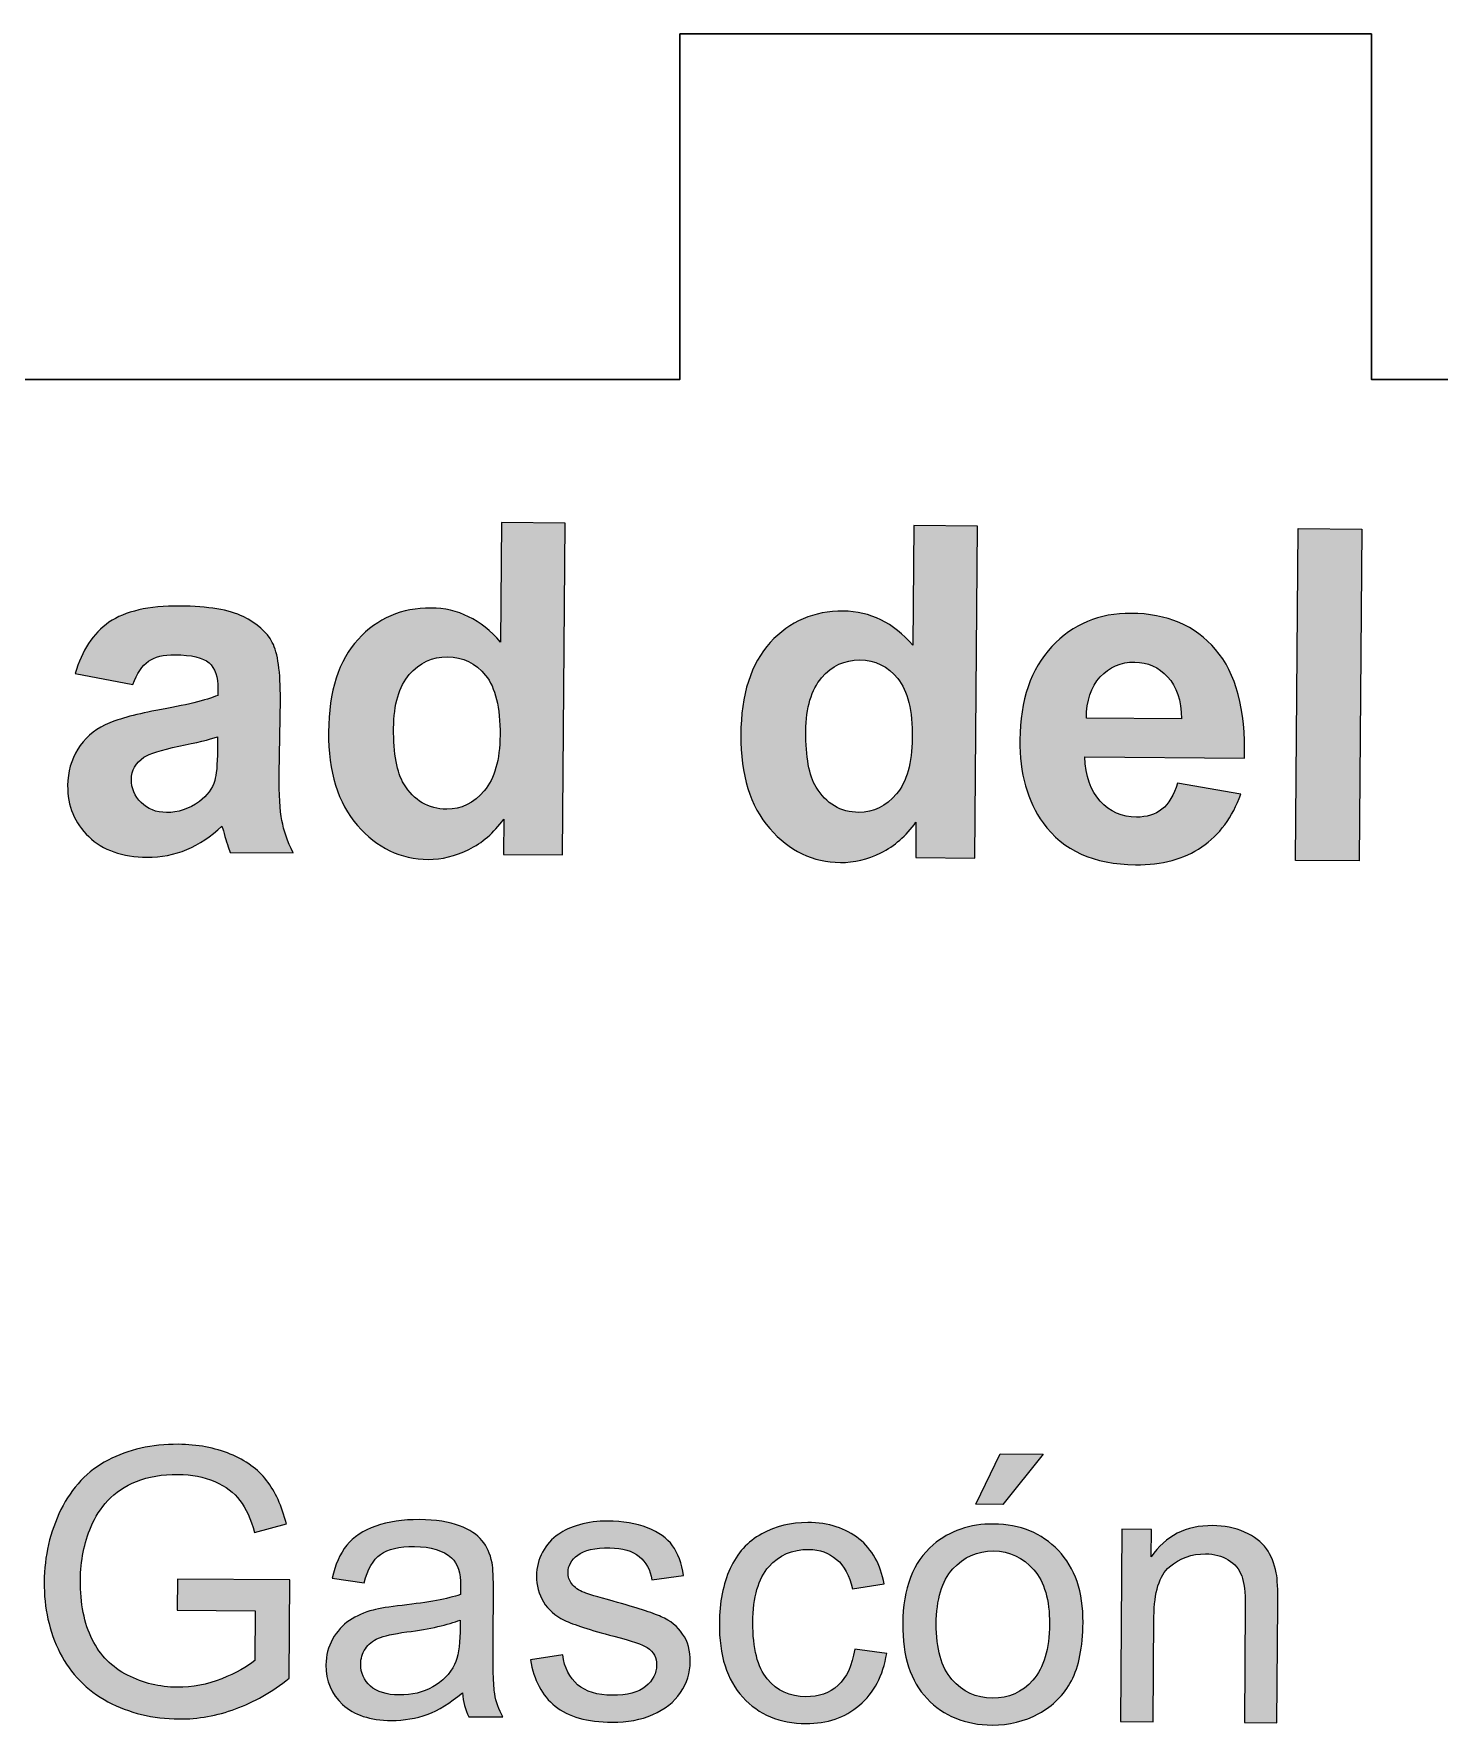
# Model space of a CAD drawing. Header units: inches. Extents: x -69 to 366, y -28 to 237.
# Drawn here: x 214 to 234.32, y 212.98 to 237.45 of the extents above; entities that cross this region are included whole.
import ezdxf

# ---------------------------------------------------------------- set-up
doc = ezdxf.new("R2010")
doc.units = ezdxf.units.IN
doc.header["$MEASUREMENT"] = 0
doc.layers.add('Corte Exterior', color=1, linetype='Continuous')
doc.layers.add('Graba Raster', color=2, linetype='Continuous')

msp = doc.modelspace()

# ---------------------------------------------------------------- hatches: boundary and pattern name
at = {"layer": 'Graba Raster', "true_color": 0x575756}
h = msp.add_hatch(color=251, dxfattribs=at)
h.dxf.hatch_style = 2
edge = h.paths.add_edge_path()
edge.add_spline(control_points=[(221.645, 225.571), (221.645, 225.571), (220.79, 225.578), (220.79, 225.578), (220.79, 225.578), (220.795, 226.088), (220.795, 226.088), (220.651, 225.89), (220.482, 225.744), (220.288, 225.649), (220.094, 225.553), (219.899, 225.505), (219.702, 225.507), (219.303, 225.51), (218.961, 225.674), (218.679, 225.999), (218.396, 226.322), (218.257, 226.773), (218.261, 227.349), (218.266, 227.939), (218.408, 228.386), (218.688, 228.69), (218.968, 228.995), (219.319, 229.146), (219.743, 229.143), (220.132, 229.14), (220.467, 228.976), (220.749, 228.651), (220.749, 228.651), (220.762, 230.38), (220.762, 230.38), (220.762, 230.38), (221.682, 230.373), (221.682, 230.373), (221.682, 230.373), (221.645, 225.571), (221.645, 225.571)], knot_values=[0, 0, 0, 0, 1, 1, 1, 2, 2, 2, 3, 3, 3, 4, 4, 4, 5, 5, 5, 6, 6, 6, 7, 7, 7, 8, 8, 8, 9, 9, 9, 10, 10, 10, 11, 11, 11, 12, 12, 12, 12], degree=3, periodic=1)
edge = h.paths.add_edge_path()
edge.add_spline(control_points=[(219.202, 227.405), (219.199, 227.034), (219.249, 226.764), (219.35, 226.598), (219.497, 226.356), (219.703, 226.234), (219.97, 226.233), (220.182, 226.231), (220.362, 226.32), (220.512, 226.499), (220.662, 226.677), (220.738, 226.947), (220.741, 227.304), (220.744, 227.704), (220.674, 227.993), (220.532, 228.169), (220.389, 228.346), (220.205, 228.435), (219.98, 228.437), (219.761, 228.439), (219.578, 228.353), (219.429, 228.181), (219.281, 228.008), (219.205, 227.75), (219.202, 227.405)], knot_values=[0, 0, 0, 0, 1, 1, 1, 2, 2, 2, 3, 3, 3, 4, 4, 4, 5, 5, 5, 6, 6, 6, 7, 7, 7, 8, 8, 8, 8], degree=3, periodic=1)
h = msp.add_hatch(color=251, dxfattribs=at)
h.dxf.hatch_style = 2
edge = h.paths.add_edge_path()
edge.add_spline(control_points=[(227.607, 225.526), (227.607, 225.526), (226.752, 225.532), (226.752, 225.532), (226.752, 225.532), (226.756, 226.043), (226.756, 226.043), (226.613, 225.845), (226.444, 225.699), (226.25, 225.603), (226.056, 225.507), (225.86, 225.46), (225.664, 225.462), (225.264, 225.465), (224.923, 225.628), (224.641, 225.953), (224.358, 226.277), (224.219, 226.728), (224.223, 227.304), (224.227, 227.894), (224.369, 228.34), (224.649, 228.645), (224.929, 228.95), (225.281, 229.101), (225.705, 229.098), (226.094, 229.095), (226.429, 228.93), (226.71, 228.606), (226.71, 228.606), (226.723, 230.335), (226.723, 230.335), (226.723, 230.335), (227.644, 230.328), (227.644, 230.328), (227.644, 230.328), (227.607, 225.526), (227.607, 225.526)], knot_values=[0, 0, 0, 0, 1, 1, 1, 2, 2, 2, 3, 3, 3, 4, 4, 4, 5, 5, 5, 6, 6, 6, 7, 7, 7, 8, 8, 8, 9, 9, 9, 10, 10, 10, 11, 11, 11, 12, 12, 12, 12], degree=3, periodic=1)
edge = h.paths.add_edge_path()
edge.add_spline(control_points=[(225.164, 227.359), (225.161, 226.988), (225.21, 226.719), (225.312, 226.552), (225.458, 226.311), (225.665, 226.189), (225.931, 226.187), (226.143, 226.185), (226.324, 226.274), (226.474, 226.453), (226.624, 226.632), (226.7, 226.901), (226.703, 227.259), (226.706, 227.658), (226.636, 227.947), (226.493, 228.124), (226.351, 228.3), (226.167, 228.39), (225.942, 228.392), (225.723, 228.393), (225.539, 228.308), (225.391, 228.135), (225.243, 227.963), (225.167, 227.705), (225.164, 227.359)], knot_values=[0, 0, 0, 0, 1, 1, 1, 2, 2, 2, 3, 3, 3, 4, 4, 4, 5, 5, 5, 6, 6, 6, 7, 7, 7, 8, 8, 8, 8], degree=3, periodic=1)
h = msp.add_hatch(color=251, dxfattribs=at)
h.dxf.hatch_style = 2
h.paths.add_polyline_path([(232.246, 225.49), (232.283, 230.293), (233.203, 230.285), (233.167, 225.483)])
h = msp.add_hatch(color=251, dxfattribs=at)
h.dxf.hatch_style = 2
edge = h.paths.add_edge_path()
edge.add_spline(control_points=[(215.43, 228.036), (215.43, 228.036), (214.596, 228.194), (214.596, 228.194), (214.693, 228.529), (214.856, 228.776), (215.086, 228.937), (215.318, 229.097), (215.658, 229.175), (216.11, 229.172), (216.521, 229.168), (216.827, 229.118), (217.027, 229.019), (217.227, 228.921), (217.367, 228.796), (217.448, 228.645), (217.528, 228.495), (217.567, 228.22), (217.564, 227.821), (217.564, 227.821), (217.547, 226.746), (217.547, 226.746), (217.545, 226.44), (217.558, 226.215), (217.586, 226.07), (217.614, 225.923), (217.668, 225.768), (217.748, 225.601), (217.748, 225.601), (216.836, 225.608), (216.836, 225.608), (216.814, 225.67), (216.785, 225.761), (216.75, 225.881), (216.735, 225.936), (216.724, 225.972), (216.719, 225.989), (216.56, 225.838), (216.391, 225.724), (216.211, 225.649), (216.032, 225.573), (215.84, 225.537), (215.637, 225.538), (215.279, 225.541), (214.998, 225.64), (214.792, 225.836), (214.588, 226.032), (214.486, 226.279), (214.488, 226.576), (214.49, 226.773), (214.538, 226.947), (214.634, 227.101), (214.729, 227.253), (214.861, 227.37), (215.031, 227.451), (215.2, 227.532), (215.446, 227.601), (215.765, 227.66), (216.196, 227.737), (216.494, 227.81), (216.661, 227.879), (216.661, 227.879), (216.661, 227.971), (216.661, 227.971), (216.662, 228.147), (216.619, 228.274), (216.533, 228.35), (216.446, 228.426), (216.281, 228.465), (216.039, 228.467), (215.875, 228.468), (215.747, 228.437), (215.655, 228.373), (215.563, 228.31), (215.489, 228.197), (215.43, 228.036)], knot_values=[0, 0, 0, 0, 1, 1, 1, 2, 2, 2, 3, 3, 3, 4, 4, 4, 5, 5, 5, 6, 6, 6, 7, 7, 7, 8, 8, 8, 9, 9, 9, 10, 10, 10, 11, 11, 11, 12, 12, 12, 13, 13, 13, 14, 14, 14, 15, 15, 15, 16, 16, 16, 17, 17, 17, 18, 18, 18, 19, 19, 19, 20, 20, 20, 21, 21, 21, 22, 22, 22, 23, 23, 23, 24, 24, 24, 25, 25, 25, 25], degree=3, periodic=1)
edge = h.paths.add_edge_path()
edge.add_spline(control_points=[(216.656, 227.28), (216.538, 227.241), (216.351, 227.196), (216.095, 227.143), (215.839, 227.09), (215.672, 227.038), (215.592, 226.986), (215.472, 226.902), (215.41, 226.795), (215.409, 226.664), (215.409, 226.535), (215.456, 226.423), (215.551, 226.328), (215.646, 226.234), (215.768, 226.186), (215.917, 226.185), (216.083, 226.183), (216.241, 226.236), (216.393, 226.344), (216.505, 226.427), (216.579, 226.528), (216.615, 226.648), (216.639, 226.726), (216.653, 226.875), (216.654, 227.096), (216.654, 227.096), (216.656, 227.28), (216.656, 227.28)], knot_values=[0, 0, 0, 0, 1, 1, 1, 2, 2, 2, 3, 3, 3, 4, 4, 4, 5, 5, 5, 6, 6, 6, 7, 7, 7, 8, 8, 8, 9, 9, 9, 9], degree=3, periodic=1)
h = msp.add_hatch(color=251, dxfattribs=at)
h.dxf.hatch_style = 2
edge = h.paths.add_edge_path()
edge.add_spline(control_points=[(230.538, 226.61), (230.538, 226.61), (231.454, 226.45), (231.454, 226.45), (231.333, 226.115), (231.145, 225.86), (230.889, 225.686), (230.634, 225.512), (230.315, 225.427), (229.932, 225.429), (229.327, 225.434), (228.881, 225.635), (228.594, 226.033), (228.367, 226.351), (228.255, 226.752), (228.259, 227.235), (228.263, 227.811), (228.417, 228.262), (228.721, 228.586), (229.025, 228.909), (229.407, 229.07), (229.868, 229.066), (230.386, 229.063), (230.793, 228.889), (231.089, 228.544), (231.386, 228.201), (231.525, 227.676), (231.507, 226.97), (231.507, 226.97), (229.2, 226.988), (229.2, 226.988), (229.205, 226.715), (229.278, 226.503), (229.419, 226.35), (229.559, 226.197), (229.736, 226.119), (229.947, 226.118), (230.092, 226.117), (230.213, 226.155), (230.312, 226.233), (230.411, 226.31), (230.486, 226.436), (230.538, 226.61)], knot_values=[0, 0, 0, 0, 1, 1, 1, 2, 2, 2, 3, 3, 3, 4, 4, 4, 5, 5, 5, 6, 6, 6, 7, 7, 7, 8, 8, 8, 9, 9, 9, 10, 10, 10, 11, 11, 11, 12, 12, 12, 13, 13, 13, 14, 14, 14, 14], degree=3, periodic=1)
edge = h.paths.add_edge_path()
edge.add_spline(control_points=[(230.597, 227.54), (230.593, 227.807), (230.526, 228.01), (230.395, 228.149), (230.265, 228.289), (230.107, 228.36), (229.919, 228.361), (229.718, 228.363), (229.552, 228.291), (229.419, 228.146), (229.287, 228), (229.221, 227.802), (229.221, 227.551), (229.221, 227.551), (230.597, 227.54), (230.597, 227.54)], knot_values=[0, 0, 0, 0, 1, 1, 1, 2, 2, 2, 3, 3, 3, 4, 4, 4, 5, 5, 5, 5], degree=3, periodic=1)
h = msp.add_hatch(color=251, dxfattribs=at)
h.dxf.hatch_style = 2
edge = h.paths.add_edge_path()
edge.add_spline(control_points=[(216.072, 214.641), (216.072, 214.641), (216.076, 215.092), (216.076, 215.092), (216.076, 215.092), (217.703, 215.083), (217.703, 215.083), (217.703, 215.083), (217.693, 213.657), (217.693, 213.657), (217.441, 213.46), (217.182, 213.312), (216.916, 213.214), (216.65, 213.116), (216.376, 213.067), (216.097, 213.069), (215.72, 213.073), (215.377, 213.155), (215.071, 213.319), (214.763, 213.483), (214.533, 213.719), (214.377, 214.026), (214.222, 214.332), (214.146, 214.674), (214.149, 215.052), (214.152, 215.426), (214.233, 215.774), (214.391, 216.098), (214.551, 216.42), (214.777, 216.659), (215.072, 216.814), (215.366, 216.969), (215.705, 217.045), (216.087, 217.043), (216.365, 217.041), (216.616, 216.993), (216.84, 216.902), (217.064, 216.81), (217.239, 216.684), (217.365, 216.521), (217.491, 216.36), (217.587, 216.15), (217.651, 215.891), (217.651, 215.891), (217.192, 215.768), (217.192, 215.768), (217.135, 215.964), (217.065, 216.119), (216.98, 216.231), (216.895, 216.344), (216.774, 216.434), (216.616, 216.503), (216.456, 216.571), (216.281, 216.607), (216.087, 216.608), (215.854, 216.61), (215.653, 216.575), (215.483, 216.506), (215.313, 216.437), (215.175, 216.345), (215.071, 216.23), (214.966, 216.116), (214.885, 215.989), (214.826, 215.852), (214.726, 215.615), (214.675, 215.358), (214.673, 215.08), (214.67, 214.738), (214.727, 214.451), (214.843, 214.219), (214.959, 213.988), (215.13, 213.816), (215.354, 213.702), (215.578, 213.588), (215.818, 213.53), (216.071, 213.528), (216.291, 213.526), (216.506, 213.567), (216.716, 213.65), (216.926, 213.733), (217.086, 213.822), (217.195, 213.917), (217.195, 213.917), (217.201, 214.633), (217.201, 214.633), (217.201, 214.633), (216.072, 214.641), (216.072, 214.641)], knot_values=[0, 0, 0, 0, 1, 1, 1, 2, 2, 2, 3, 3, 3, 4, 4, 4, 5, 5, 5, 6, 6, 6, 7, 7, 7, 8, 8, 8, 9, 9, 9, 10, 10, 10, 11, 11, 11, 12, 12, 12, 13, 13, 13, 14, 14, 14, 15, 15, 15, 16, 16, 16, 17, 17, 17, 18, 18, 18, 19, 19, 19, 20, 20, 20, 21, 21, 21, 22, 22, 22, 23, 23, 23, 24, 24, 24, 25, 25, 25, 26, 26, 26, 27, 27, 27, 28, 28, 28, 29, 29, 29, 29], degree=3, periodic=1)
h = msp.add_hatch(color=251, dxfattribs=at)
h.dxf.hatch_style = 2
edge = h.paths.add_edge_path()
edge.add_spline(control_points=[(226.564, 214.446), (226.568, 214.961), (226.714, 215.342), (227.003, 215.588), (227.244, 215.791), (227.536, 215.893), (227.88, 215.89), (228.263, 215.887), (228.574, 215.759), (228.815, 215.507), (229.056, 215.254), (229.175, 214.907), (229.172, 214.465), (229.169, 214.107), (229.113, 213.826), (229.004, 213.621), (228.895, 213.416), (228.738, 213.258), (228.531, 213.146), (228.325, 213.035), (228.1, 212.979), (227.858, 212.981), (227.468, 212.984), (227.154, 213.112), (226.916, 213.364), (226.678, 213.616), (226.561, 213.976), (226.564, 214.446)], knot_values=[0, 0, 0, 0, 1, 1, 1, 2, 2, 2, 3, 3, 3, 4, 4, 4, 5, 5, 5, 6, 6, 6, 7, 7, 7, 8, 8, 8, 9, 9, 9, 9], degree=3, periodic=1)
edge = h.paths.add_edge_path()
edge.add_spline(control_points=[(227.049, 214.443), (227.047, 214.086), (227.122, 213.818), (227.276, 213.64), (227.43, 213.461), (227.625, 213.371), (227.861, 213.369), (228.096, 213.367), (228.291, 213.455), (228.448, 213.632), (228.605, 213.809), (228.684, 214.08), (228.687, 214.445), (228.69, 214.789), (228.613, 215.051), (228.459, 215.229), (228.304, 215.408), (228.11, 215.498), (227.878, 215.5), (227.642, 215.501), (227.445, 215.414), (227.289, 215.24), (227.131, 215.064), (227.051, 214.799), (227.049, 214.443)], knot_values=[0, 0, 0, 0, 1, 1, 1, 2, 2, 2, 3, 3, 3, 4, 4, 4, 5, 5, 5, 6, 6, 6, 7, 7, 7, 8, 8, 8, 8], degree=3, periodic=1)
h.paths.add_polyline_path([(227.621, 216.176), (227.975, 216.907), (228.593, 216.902), (228.011, 216.173)])
h = msp.add_hatch(color=251, dxfattribs=at)
h.dxf.hatch_style = 2
edge = h.paths.add_edge_path()
edge.add_spline(control_points=[(220.196, 213.447), (220.02, 213.299), (219.851, 213.195), (219.689, 213.135), (219.527, 213.076), (219.354, 213.046), (219.168, 213.048), (218.862, 213.05), (218.628, 213.126), (218.465, 213.277), (218.302, 213.427), (218.221, 213.619), (218.223, 213.852), (218.224, 213.987), (218.256, 214.112), (218.319, 214.224), (218.382, 214.336), (218.464, 214.427), (218.564, 214.494), (218.665, 214.561), (218.779, 214.612), (218.905, 214.645), (218.998, 214.669), (219.138, 214.692), (219.325, 214.713), (219.706, 214.756), (219.987, 214.808), (220.168, 214.869), (220.17, 214.934), (220.171, 214.975), (220.171, 214.992), (220.172, 215.184), (220.129, 215.321), (220.041, 215.4), (219.921, 215.507), (219.742, 215.562), (219.504, 215.564), (219.282, 215.565), (219.119, 215.528), (219.012, 215.45), (218.906, 215.373), (218.827, 215.237), (218.774, 215.039), (218.774, 215.039), (218.313, 215.105), (218.313, 215.105), (218.357, 215.302), (218.427, 215.462), (218.524, 215.582), (218.621, 215.703), (218.761, 215.796), (218.943, 215.859), (219.125, 215.924), (219.335, 215.955), (219.575, 215.953), (219.813, 215.951), (220.006, 215.922), (220.154, 215.865), (220.302, 215.808), (220.411, 215.737), (220.48, 215.651), (220.55, 215.566), (220.598, 215.459), (220.625, 215.329), (220.64, 215.249), (220.647, 215.103), (220.645, 214.893), (220.645, 214.893), (220.641, 214.264), (220.641, 214.264), (220.637, 213.826), (220.645, 213.549), (220.664, 213.433), (220.683, 213.316), (220.722, 213.204), (220.781, 213.098), (220.781, 213.098), (220.288, 213.102), (220.288, 213.102), (220.239, 213.2), (220.209, 213.315), (220.196, 213.447)], knot_values=[0, 0, 0, 0, 1, 1, 1, 2, 2, 2, 3, 3, 3, 4, 4, 4, 5, 5, 5, 6, 6, 6, 7, 7, 7, 8, 8, 8, 9, 9, 9, 10, 10, 10, 11, 11, 11, 12, 12, 12, 13, 13, 13, 14, 14, 14, 15, 15, 15, 16, 16, 16, 17, 17, 17, 18, 18, 18, 19, 19, 19, 20, 20, 20, 21, 21, 21, 22, 22, 22, 23, 23, 23, 24, 24, 24, 25, 25, 25, 26, 26, 26, 27, 27, 27, 27], degree=3, periodic=1)
edge = h.paths.add_edge_path()
edge.add_spline(control_points=[(220.165, 214.5), (219.993, 214.431), (219.735, 214.374), (219.393, 214.328), (219.198, 214.301), (219.061, 214.271), (218.981, 214.237), (218.9, 214.202), (218.837, 214.152), (218.793, 214.084), (218.748, 214.017), (218.726, 213.943), (218.726, 213.861), (218.725, 213.735), (218.771, 213.63), (218.866, 213.546), (218.961, 213.461), (219.099, 213.418), (219.283, 213.416), (219.465, 213.415), (219.627, 213.453), (219.768, 213.533), (219.91, 213.61), (220.016, 213.719), (220.083, 213.857), (220.135, 213.962), (220.161, 214.12), (220.163, 214.327), (220.163, 214.327), (220.165, 214.5), (220.165, 214.5)], knot_values=[0, 0, 0, 0, 1, 1, 1, 2, 2, 2, 3, 3, 3, 4, 4, 4, 5, 5, 5, 6, 6, 6, 7, 7, 7, 8, 8, 8, 9, 9, 9, 10, 10, 10, 10], degree=3, periodic=1)
h = msp.add_hatch(color=251, dxfattribs=at)
h.dxf.hatch_style = 2
edge = h.paths.add_edge_path()
edge.add_spline(control_points=[(221.18, 213.926), (221.18, 213.926), (221.647, 213.996), (221.647, 213.996), (221.672, 213.809), (221.744, 213.666), (221.863, 213.565), (221.982, 213.464), (222.149, 213.413), (222.363, 213.412), (222.58, 213.41), (222.741, 213.453), (222.846, 213.54), (222.952, 213.627), (223.005, 213.731), (223.006, 213.85), (223.007, 213.956), (222.961, 214.04), (222.869, 214.102), (222.805, 214.144), (222.645, 214.199), (222.388, 214.266), (222.043, 214.356), (221.804, 214.433), (221.67, 214.498), (221.538, 214.562), (221.436, 214.651), (221.369, 214.764), (221.301, 214.877), (221.267, 215.003), (221.268, 215.139), (221.269, 215.262), (221.298, 215.377), (221.356, 215.483), (221.413, 215.588), (221.491, 215.675), (221.59, 215.744), (221.664, 215.798), (221.764, 215.843), (221.89, 215.88), (222.017, 215.916), (222.154, 215.934), (222.298, 215.932), (222.517, 215.931), (222.709, 215.898), (222.873, 215.834), (223.037, 215.77), (223.159, 215.684), (223.236, 215.576), (223.314, 215.467), (223.368, 215.323), (223.396, 215.143), (223.396, 215.143), (222.935, 215.083), (222.935, 215.083), (222.914, 215.227), (222.855, 215.339), (222.755, 215.42), (222.655, 215.501), (222.513, 215.543), (222.329, 215.544), (222.113, 215.546), (221.958, 215.511), (221.864, 215.44), (221.771, 215.369), (221.725, 215.285), (221.724, 215.189), (221.723, 215.128), (221.742, 215.072), (221.78, 215.024), (221.818, 214.973), (221.878, 214.931), (221.96, 214.897), (222.007, 214.879), (222.146, 214.838), (222.376, 214.773), (222.709, 214.682), (222.941, 214.606), (223.073, 214.548), (223.204, 214.491), (223.307, 214.407), (223.382, 214.298), (223.456, 214.19), (223.493, 214.055), (223.491, 213.894), (223.49, 213.737), (223.443, 213.589), (223.35, 213.451), (223.257, 213.313), (223.124, 213.207), (222.951, 213.132), (222.777, 213.057), (222.581, 213.021), (222.363, 213.022), (222.002, 213.025), (221.727, 213.102), (221.538, 213.254), (221.349, 213.407), (221.23, 213.631), (221.18, 213.926)], knot_values=[0, 0, 0, 0, 1, 1, 1, 2, 2, 2, 3, 3, 3, 4, 4, 4, 5, 5, 5, 6, 6, 6, 7, 7, 7, 8, 8, 8, 9, 9, 9, 10, 10, 10, 11, 11, 11, 12, 12, 12, 13, 13, 13, 14, 14, 14, 15, 15, 15, 16, 16, 16, 17, 17, 17, 18, 18, 18, 19, 19, 19, 20, 20, 20, 21, 21, 21, 22, 22, 22, 23, 23, 23, 24, 24, 24, 25, 25, 25, 26, 26, 26, 27, 27, 27, 28, 28, 28, 29, 29, 29, 30, 30, 30, 31, 31, 31, 32, 32, 32, 33, 33, 33, 33], degree=3, periodic=1)
h = msp.add_hatch(color=251, dxfattribs=at)
h.dxf.hatch_style = 2
edge = h.paths.add_edge_path()
edge.add_spline(control_points=[(225.87, 214.079), (225.87, 214.079), (226.333, 214.015), (226.333, 214.015), (226.28, 213.696), (226.148, 213.447), (225.938, 213.268), (225.728, 213.088), (225.47, 213), (225.167, 213.003), (224.786, 213.006), (224.481, 213.132), (224.252, 213.383), (224.022, 213.633), (223.909, 213.991), (223.913, 214.456), (223.915, 214.756), (223.967, 215.019), (224.068, 215.244), (224.169, 215.468), (224.322, 215.636), (224.526, 215.747), (224.73, 215.858), (224.952, 215.913), (225.191, 215.911), (225.494, 215.909), (225.74, 215.83), (225.931, 215.676), (226.123, 215.522), (226.244, 215.303), (226.296, 215.022), (226.296, 215.022), (225.837, 214.954), (225.837, 214.954), (225.795, 215.142), (225.719, 215.283), (225.608, 215.378), (225.498, 215.473), (225.364, 215.522), (225.207, 215.523), (224.97, 215.524), (224.775, 215.441), (224.626, 215.272), (224.476, 215.103), (224.4, 214.834), (224.397, 214.465), (224.395, 214.091), (224.464, 213.819), (224.605, 213.648), (224.747, 213.478), (224.934, 213.391), (225.164, 213.39), (225.35, 213.388), (225.505, 213.444), (225.63, 213.556), (225.754, 213.669), (225.835, 213.844), (225.87, 214.079)], knot_values=[0, 0, 0, 0, 1, 1, 1, 2, 2, 2, 3, 3, 3, 4, 4, 4, 5, 5, 5, 6, 6, 6, 7, 7, 7, 8, 8, 8, 9, 9, 9, 10, 10, 10, 11, 11, 11, 12, 12, 12, 13, 13, 13, 14, 14, 14, 15, 15, 15, 16, 16, 16, 17, 17, 17, 18, 18, 18, 19, 19, 19, 19], degree=3, periodic=1)
h = msp.add_hatch(color=251, dxfattribs=at)
h.dxf.hatch_style = 2
edge = h.paths.add_edge_path()
edge.add_spline(control_points=[(229.714, 213.031), (229.714, 213.031), (229.735, 215.814), (229.735, 215.814), (229.735, 215.814), (230.16, 215.811), (230.16, 215.811), (230.16, 215.811), (230.157, 215.414), (230.157, 215.414), (230.364, 215.719), (230.66, 215.869), (231.046, 215.867), (231.214, 215.865), (231.368, 215.834), (231.508, 215.773), (231.648, 215.711), (231.753, 215.631), (231.823, 215.533), (231.892, 215.435), (231.94, 215.318), (231.967, 215.183), (231.983, 215.095), (231.991, 214.942), (231.989, 214.725), (231.989, 214.725), (231.976, 213.013), (231.976, 213.013), (231.976, 213.013), (231.505, 213.016), (231.505, 213.016), (231.505, 213.016), (231.518, 214.709), (231.518, 214.709), (231.519, 214.901), (231.502, 215.045), (231.466, 215.141), (231.43, 215.236), (231.366, 215.313), (231.272, 215.371), (231.179, 215.428), (231.07, 215.457), (230.944, 215.458), (230.743, 215.46), (230.569, 215.397), (230.422, 215.271), (230.275, 215.144), (230.201, 214.903), (230.198, 214.547), (230.198, 214.547), (230.186, 213.027), (230.186, 213.027), (230.186, 213.027), (229.714, 213.031), (229.714, 213.031)], knot_values=[0, 0, 0, 0, 1, 1, 1, 2, 2, 2, 3, 3, 3, 4, 4, 4, 5, 5, 5, 6, 6, 6, 7, 7, 7, 8, 8, 8, 9, 9, 9, 10, 10, 10, 11, 11, 11, 12, 12, 12, 13, 13, 13, 14, 14, 14, 15, 15, 15, 16, 16, 16, 17, 17, 17, 18, 18, 18, 18], degree=3, periodic=1)

# ---------------------------------------------------------------- linework, layer by layer
at = {"layer": 'Corte Exterior', "color": 7, "lineweight": 30, "true_color": 0xffffff}
msp.add_lwpolyline([(155.843, 237.451), (167.093, 237.451), (167.093, 232.451), (183.343, 232.451), (183.343, 237.451), (193.343, 237.451), (193.343, 232.451), (203.343, 232.451), (203.343, 237.451), (213.343, 237.451), (213.343, 232.451), (223.343, 232.451), (223.343, 237.451), (233.343, 237.451), (233.343, 232.451), (243.343, 232.451), (243.343, 237.451), (253.343, 237.451), (253.343, 232.451), (263.343, 232.451)], dxfattribs=at)
at = {"layer": 'Graba Raster', "lineweight": 0}
for points in [[(232.246, 225.49), (232.283, 230.293), (233.203, 230.285), (233.167, 225.483), (232.246, 225.49)], [(227.621, 216.176), (227.975, 216.907), (228.593, 216.902), (228.011, 216.173), (227.621, 216.176)]]:
    msp.add_lwpolyline(points, dxfattribs=at)
for points, knots in [([(221.645, 225.571), (221.645, 225.571), (220.79, 225.578), (220.79, 225.578), (220.79, 225.578), (220.795, 226.088), (220.795, 226.088), (220.651, 225.89), (220.482, 225.744), (220.288, 225.649), (220.094, 225.553), (219.899, 225.505), (219.702, 225.507), (219.303, 225.51), (218.961, 225.674), (218.679, 225.999), (218.396, 226.322), (218.257, 226.773), (218.261, 227.349), (218.266, 227.939), (218.408, 228.386), (218.688, 228.69), (218.968, 228.995), (219.319, 229.146), (219.743, 229.143), (220.132, 229.14), (220.467, 228.976), (220.749, 228.651), (220.749, 228.651), (220.762, 230.38), (220.762, 230.38), (220.762, 230.38), (221.682, 230.373), (221.682, 230.373), (221.682, 230.373), (221.645, 225.571), (221.645, 225.571)], [0, 0, 0, 0, 1, 1, 1, 2, 2, 2, 3, 3, 3, 4, 4, 4, 5, 5, 5, 6, 6, 6, 7, 7, 7, 8, 8, 8, 9, 9, 9, 10, 10, 10, 11, 11, 11, 12, 12, 12, 12]), ([(227.607, 225.526), (227.607, 225.526), (226.752, 225.532), (226.752, 225.532), (226.752, 225.532), (226.756, 226.043), (226.756, 226.043), (226.613, 225.845), (226.444, 225.699), (226.25, 225.603), (226.056, 225.507), (225.86, 225.46), (225.664, 225.462), (225.264, 225.465), (224.923, 225.628), (224.641, 225.953), (224.358, 226.277), (224.219, 226.728), (224.223, 227.304), (224.227, 227.894), (224.369, 228.34), (224.649, 228.645), (224.929, 228.95), (225.281, 229.101), (225.705, 229.098), (226.094, 229.095), (226.429, 228.93), (226.71, 228.606), (226.71, 228.606), (226.723, 230.335), (226.723, 230.335), (226.723, 230.335), (227.644, 230.328), (227.644, 230.328), (227.644, 230.328), (227.607, 225.526), (227.607, 225.526)], [0, 0, 0, 0, 1, 1, 1, 2, 2, 2, 3, 3, 3, 4, 4, 4, 5, 5, 5, 6, 6, 6, 7, 7, 7, 8, 8, 8, 9, 9, 9, 10, 10, 10, 11, 11, 11, 12, 12, 12, 12]), ([(215.43, 228.036), (215.43, 228.036), (214.596, 228.194), (214.596, 228.194), (214.693, 228.529), (214.856, 228.776), (215.086, 228.937), (215.318, 229.097), (215.658, 229.175), (216.11, 229.172), (216.521, 229.168), (216.827, 229.118), (217.027, 229.019), (217.227, 228.921), (217.367, 228.796), (217.448, 228.645), (217.528, 228.495), (217.567, 228.22), (217.564, 227.821), (217.564, 227.821), (217.547, 226.746), (217.547, 226.746), (217.545, 226.44), (217.558, 226.215), (217.586, 226.07), (217.614, 225.923), (217.668, 225.768), (217.748, 225.601), (217.748, 225.601), (216.836, 225.608), (216.836, 225.608), (216.814, 225.67), (216.785, 225.761), (216.75, 225.881), (216.735, 225.936), (216.724, 225.972), (216.719, 225.989), (216.56, 225.838), (216.391, 225.724), (216.211, 225.649), (216.032, 225.573), (215.84, 225.537), (215.637, 225.538), (215.279, 225.541), (214.998, 225.64), (214.792, 225.836), (214.588, 226.032), (214.486, 226.279), (214.488, 226.576), (214.49, 226.773), (214.538, 226.947), (214.634, 227.101), (214.729, 227.253), (214.861, 227.37), (215.031, 227.451), (215.2, 227.532), (215.446, 227.601), (215.765, 227.66), (216.196, 227.737), (216.494, 227.81), (216.661, 227.879), (216.661, 227.879), (216.661, 227.971), (216.661, 227.971), (216.662, 228.147), (216.619, 228.274), (216.533, 228.35), (216.446, 228.426), (216.281, 228.465), (216.039, 228.467), (215.875, 228.468), (215.747, 228.437), (215.655, 228.373), (215.563, 228.31), (215.489, 228.197), (215.43, 228.036)], [0, 0, 0, 0, 1, 1, 1, 2, 2, 2, 3, 3, 3, 4, 4, 4, 5, 5, 5, 6, 6, 6, 7, 7, 7, 8, 8, 8, 9, 9, 9, 10, 10, 10, 11, 11, 11, 12, 12, 12, 13, 13, 13, 14, 14, 14, 15, 15, 15, 16, 16, 16, 17, 17, 17, 18, 18, 18, 19, 19, 19, 20, 20, 20, 21, 21, 21, 22, 22, 22, 23, 23, 23, 24, 24, 24, 25, 25, 25, 25]), ([(230.538, 226.61), (230.538, 226.61), (231.454, 226.45), (231.454, 226.45), (231.333, 226.115), (231.145, 225.86), (230.889, 225.686), (230.634, 225.512), (230.315, 225.427), (229.932, 225.429), (229.327, 225.434), (228.881, 225.635), (228.594, 226.033), (228.367, 226.351), (228.255, 226.752), (228.259, 227.235), (228.263, 227.811), (228.417, 228.262), (228.721, 228.586), (229.025, 228.909), (229.407, 229.07), (229.868, 229.066), (230.386, 229.063), (230.793, 228.889), (231.089, 228.544), (231.386, 228.201), (231.525, 227.676), (231.507, 226.97), (231.507, 226.97), (229.2, 226.988), (229.2, 226.988), (229.205, 226.715), (229.278, 226.503), (229.419, 226.35), (229.559, 226.197), (229.736, 226.119), (229.947, 226.118), (230.092, 226.117), (230.213, 226.155), (230.312, 226.233), (230.411, 226.31), (230.486, 226.436), (230.538, 226.61)], [0, 0, 0, 0, 1, 1, 1, 2, 2, 2, 3, 3, 3, 4, 4, 4, 5, 5, 5, 6, 6, 6, 7, 7, 7, 8, 8, 8, 9, 9, 9, 10, 10, 10, 11, 11, 11, 12, 12, 12, 13, 13, 13, 14, 14, 14, 14]), ([(219.202, 227.405), (219.199, 227.034), (219.249, 226.764), (219.35, 226.598), (219.497, 226.356), (219.703, 226.234), (219.97, 226.233), (220.182, 226.231), (220.362, 226.32), (220.512, 226.499), (220.662, 226.677), (220.738, 226.947), (220.741, 227.304), (220.744, 227.704), (220.674, 227.993), (220.532, 228.169), (220.389, 228.346), (220.205, 228.435), (219.98, 228.437), (219.761, 228.439), (219.578, 228.353), (219.429, 228.181), (219.281, 228.008), (219.205, 227.75), (219.202, 227.405)], [0, 0, 0, 0, 1, 1, 1, 2, 2, 2, 3, 3, 3, 4, 4, 4, 5, 5, 5, 6, 6, 6, 7, 7, 7, 8, 8, 8, 8]), ([(225.164, 227.359), (225.161, 226.988), (225.21, 226.719), (225.312, 226.552), (225.458, 226.311), (225.665, 226.189), (225.931, 226.187), (226.143, 226.185), (226.324, 226.274), (226.474, 226.453), (226.624, 226.632), (226.7, 226.901), (226.703, 227.259), (226.706, 227.658), (226.636, 227.947), (226.493, 228.124), (226.351, 228.3), (226.167, 228.39), (225.942, 228.392), (225.723, 228.393), (225.539, 228.308), (225.391, 228.135), (225.243, 227.963), (225.167, 227.705), (225.164, 227.359)], [0, 0, 0, 0, 1, 1, 1, 2, 2, 2, 3, 3, 3, 4, 4, 4, 5, 5, 5, 6, 6, 6, 7, 7, 7, 8, 8, 8, 8]), ([(230.597, 227.54), (230.593, 227.807), (230.526, 228.01), (230.395, 228.149), (230.265, 228.289), (230.107, 228.36), (229.919, 228.361), (229.718, 228.363), (229.552, 228.291), (229.419, 228.146), (229.287, 228), (229.221, 227.802), (229.221, 227.551), (229.221, 227.551), (230.597, 227.54), (230.597, 227.54)], [0, 0, 0, 0, 1, 1, 1, 2, 2, 2, 3, 3, 3, 4, 4, 4, 5, 5, 5, 5]), ([(216.656, 227.28), (216.538, 227.241), (216.351, 227.196), (216.095, 227.143), (215.839, 227.09), (215.672, 227.038), (215.592, 226.986), (215.472, 226.902), (215.41, 226.795), (215.409, 226.664), (215.409, 226.535), (215.456, 226.423), (215.551, 226.328), (215.646, 226.234), (215.768, 226.186), (215.917, 226.185), (216.083, 226.183), (216.241, 226.236), (216.393, 226.344), (216.505, 226.427), (216.579, 226.528), (216.615, 226.648), (216.639, 226.726), (216.653, 226.875), (216.654, 227.096), (216.654, 227.096), (216.656, 227.28), (216.656, 227.28)], [0, 0, 0, 0, 1, 1, 1, 2, 2, 2, 3, 3, 3, 4, 4, 4, 5, 5, 5, 6, 6, 6, 7, 7, 7, 8, 8, 8, 9, 9, 9, 9]), ([(216.072, 214.641), (216.072, 214.641), (216.076, 215.092), (216.076, 215.092), (216.076, 215.092), (217.703, 215.083), (217.703, 215.083), (217.703, 215.083), (217.693, 213.657), (217.693, 213.657), (217.441, 213.46), (217.182, 213.312), (216.916, 213.214), (216.65, 213.116), (216.376, 213.067), (216.097, 213.069), (215.72, 213.073), (215.377, 213.155), (215.071, 213.319), (214.763, 213.483), (214.533, 213.719), (214.377, 214.026), (214.222, 214.332), (214.146, 214.674), (214.149, 215.052), (214.152, 215.426), (214.233, 215.774), (214.391, 216.098), (214.551, 216.42), (214.777, 216.659), (215.072, 216.814), (215.366, 216.969), (215.705, 217.045), (216.087, 217.043), (216.365, 217.041), (216.616, 216.993), (216.84, 216.902), (217.064, 216.81), (217.239, 216.684), (217.365, 216.521), (217.491, 216.36), (217.587, 216.15), (217.651, 215.891), (217.651, 215.891), (217.192, 215.768), (217.192, 215.768), (217.135, 215.964), (217.065, 216.119), (216.98, 216.231), (216.895, 216.344), (216.774, 216.434), (216.616, 216.503), (216.456, 216.571), (216.281, 216.607), (216.087, 216.608), (215.854, 216.61), (215.653, 216.575), (215.483, 216.506), (215.313, 216.437), (215.175, 216.345), (215.071, 216.23), (214.966, 216.116), (214.885, 215.989), (214.826, 215.852), (214.726, 215.615), (214.675, 215.358), (214.673, 215.08), (214.67, 214.738), (214.727, 214.451), (214.843, 214.219), (214.959, 213.988), (215.13, 213.816), (215.354, 213.702), (215.578, 213.588), (215.818, 213.53), (216.071, 213.528), (216.291, 213.526), (216.506, 213.567), (216.716, 213.65), (216.926, 213.733), (217.086, 213.822), (217.195, 213.917), (217.195, 213.917), (217.201, 214.633), (217.201, 214.633), (217.201, 214.633), (216.072, 214.641), (216.072, 214.641)], [0, 0, 0, 0, 1, 1, 1, 2, 2, 2, 3, 3, 3, 4, 4, 4, 5, 5, 5, 6, 6, 6, 7, 7, 7, 8, 8, 8, 9, 9, 9, 10, 10, 10, 11, 11, 11, 12, 12, 12, 13, 13, 13, 14, 14, 14, 15, 15, 15, 16, 16, 16, 17, 17, 17, 18, 18, 18, 19, 19, 19, 20, 20, 20, 21, 21, 21, 22, 22, 22, 23, 23, 23, 24, 24, 24, 25, 25, 25, 26, 26, 26, 27, 27, 27, 28, 28, 28, 29, 29, 29, 29]), ([(220.196, 213.447), (220.02, 213.299), (219.851, 213.195), (219.689, 213.135), (219.527, 213.076), (219.354, 213.046), (219.168, 213.048), (218.862, 213.05), (218.628, 213.126), (218.465, 213.277), (218.302, 213.427), (218.221, 213.619), (218.223, 213.852), (218.224, 213.987), (218.256, 214.112), (218.319, 214.224), (218.382, 214.336), (218.464, 214.427), (218.564, 214.494), (218.665, 214.561), (218.779, 214.612), (218.905, 214.645), (218.998, 214.669), (219.138, 214.692), (219.325, 214.713), (219.706, 214.756), (219.987, 214.808), (220.168, 214.869), (220.17, 214.934), (220.171, 214.975), (220.171, 214.992), (220.172, 215.184), (220.129, 215.321), (220.041, 215.4), (219.921, 215.507), (219.742, 215.562), (219.504, 215.564), (219.282, 215.565), (219.119, 215.528), (219.012, 215.45), (218.906, 215.373), (218.827, 215.237), (218.774, 215.039), (218.774, 215.039), (218.313, 215.105), (218.313, 215.105), (218.357, 215.302), (218.427, 215.462), (218.524, 215.582), (218.621, 215.703), (218.761, 215.796), (218.943, 215.859), (219.125, 215.924), (219.335, 215.955), (219.575, 215.953), (219.813, 215.951), (220.006, 215.922), (220.154, 215.865), (220.302, 215.808), (220.411, 215.737), (220.48, 215.651), (220.55, 215.566), (220.598, 215.459), (220.625, 215.329), (220.64, 215.249), (220.647, 215.103), (220.645, 214.893), (220.645, 214.893), (220.641, 214.264), (220.641, 214.264), (220.637, 213.826), (220.645, 213.549), (220.664, 213.433), (220.683, 213.316), (220.722, 213.204), (220.781, 213.098), (220.781, 213.098), (220.288, 213.102), (220.288, 213.102), (220.239, 213.2), (220.209, 213.315), (220.196, 213.447)], [0, 0, 0, 0, 1, 1, 1, 2, 2, 2, 3, 3, 3, 4, 4, 4, 5, 5, 5, 6, 6, 6, 7, 7, 7, 8, 8, 8, 9, 9, 9, 10, 10, 10, 11, 11, 11, 12, 12, 12, 13, 13, 13, 14, 14, 14, 15, 15, 15, 16, 16, 16, 17, 17, 17, 18, 18, 18, 19, 19, 19, 20, 20, 20, 21, 21, 21, 22, 22, 22, 23, 23, 23, 24, 24, 24, 25, 25, 25, 26, 26, 26, 27, 27, 27, 27]), ([(221.18, 213.926), (221.18, 213.926), (221.647, 213.996), (221.647, 213.996), (221.672, 213.809), (221.744, 213.666), (221.863, 213.565), (221.982, 213.464), (222.149, 213.413), (222.363, 213.412), (222.58, 213.41), (222.741, 213.453), (222.846, 213.54), (222.952, 213.627), (223.005, 213.731), (223.006, 213.85), (223.007, 213.956), (222.961, 214.04), (222.869, 214.102), (222.805, 214.144), (222.645, 214.199), (222.388, 214.266), (222.043, 214.356), (221.804, 214.433), (221.67, 214.498), (221.538, 214.562), (221.436, 214.651), (221.369, 214.764), (221.301, 214.877), (221.267, 215.003), (221.268, 215.139), (221.269, 215.262), (221.298, 215.377), (221.356, 215.483), (221.413, 215.588), (221.491, 215.675), (221.59, 215.744), (221.664, 215.798), (221.764, 215.843), (221.89, 215.88), (222.017, 215.916), (222.154, 215.934), (222.298, 215.932), (222.517, 215.931), (222.709, 215.898), (222.873, 215.834), (223.037, 215.77), (223.159, 215.684), (223.236, 215.576), (223.314, 215.467), (223.368, 215.323), (223.396, 215.143), (223.396, 215.143), (222.935, 215.083), (222.935, 215.083), (222.914, 215.227), (222.855, 215.339), (222.755, 215.42), (222.655, 215.501), (222.513, 215.543), (222.329, 215.544), (222.113, 215.546), (221.958, 215.511), (221.864, 215.44), (221.771, 215.369), (221.725, 215.285), (221.724, 215.189), (221.723, 215.128), (221.742, 215.072), (221.78, 215.024), (221.818, 214.973), (221.878, 214.931), (221.96, 214.897), (222.007, 214.879), (222.146, 214.838), (222.376, 214.773), (222.709, 214.682), (222.941, 214.606), (223.073, 214.548), (223.204, 214.491), (223.307, 214.407), (223.382, 214.298), (223.456, 214.19), (223.493, 214.055), (223.491, 213.894), (223.49, 213.737), (223.443, 213.589), (223.35, 213.451), (223.257, 213.313), (223.124, 213.207), (222.951, 213.132), (222.777, 213.057), (222.581, 213.021), (222.363, 213.022), (222.002, 213.025), (221.727, 213.102), (221.538, 213.254), (221.349, 213.407), (221.23, 213.631), (221.18, 213.926)], [0, 0, 0, 0, 1, 1, 1, 2, 2, 2, 3, 3, 3, 4, 4, 4, 5, 5, 5, 6, 6, 6, 7, 7, 7, 8, 8, 8, 9, 9, 9, 10, 10, 10, 11, 11, 11, 12, 12, 12, 13, 13, 13, 14, 14, 14, 15, 15, 15, 16, 16, 16, 17, 17, 17, 18, 18, 18, 19, 19, 19, 20, 20, 20, 21, 21, 21, 22, 22, 22, 23, 23, 23, 24, 24, 24, 25, 25, 25, 26, 26, 26, 27, 27, 27, 28, 28, 28, 29, 29, 29, 30, 30, 30, 31, 31, 31, 32, 32, 32, 33, 33, 33, 33]), ([(225.87, 214.079), (225.87, 214.079), (226.333, 214.015), (226.333, 214.015), (226.28, 213.696), (226.148, 213.447), (225.938, 213.268), (225.728, 213.088), (225.47, 213), (225.167, 213.003), (224.786, 213.006), (224.481, 213.132), (224.252, 213.383), (224.022, 213.633), (223.909, 213.991), (223.913, 214.456), (223.915, 214.756), (223.967, 215.019), (224.068, 215.244), (224.169, 215.468), (224.322, 215.636), (224.526, 215.747), (224.73, 215.858), (224.952, 215.913), (225.191, 215.911), (225.494, 215.909), (225.74, 215.83), (225.931, 215.676), (226.123, 215.522), (226.244, 215.303), (226.296, 215.022), (226.296, 215.022), (225.837, 214.954), (225.837, 214.954), (225.795, 215.142), (225.719, 215.283), (225.608, 215.378), (225.498, 215.473), (225.364, 215.522), (225.207, 215.523), (224.97, 215.524), (224.775, 215.441), (224.626, 215.272), (224.476, 215.103), (224.4, 214.834), (224.397, 214.465), (224.395, 214.091), (224.464, 213.819), (224.605, 213.648), (224.747, 213.478), (224.934, 213.391), (225.164, 213.39), (225.35, 213.388), (225.505, 213.444), (225.63, 213.556), (225.754, 213.669), (225.835, 213.844), (225.87, 214.079)], [0, 0, 0, 0, 1, 1, 1, 2, 2, 2, 3, 3, 3, 4, 4, 4, 5, 5, 5, 6, 6, 6, 7, 7, 7, 8, 8, 8, 9, 9, 9, 10, 10, 10, 11, 11, 11, 12, 12, 12, 13, 13, 13, 14, 14, 14, 15, 15, 15, 16, 16, 16, 17, 17, 17, 18, 18, 18, 19, 19, 19, 19]), ([(226.564, 214.446), (226.568, 214.961), (226.714, 215.342), (227.003, 215.588), (227.244, 215.791), (227.536, 215.893), (227.88, 215.89), (228.263, 215.887), (228.574, 215.759), (228.815, 215.507), (229.056, 215.254), (229.175, 214.907), (229.172, 214.465), (229.169, 214.107), (229.113, 213.826), (229.004, 213.621), (228.895, 213.416), (228.738, 213.258), (228.531, 213.146), (228.325, 213.035), (228.1, 212.979), (227.858, 212.981), (227.468, 212.984), (227.154, 213.112), (226.916, 213.364), (226.678, 213.616), (226.561, 213.976), (226.564, 214.446)], [0, 0, 0, 0, 1, 1, 1, 2, 2, 2, 3, 3, 3, 4, 4, 4, 5, 5, 5, 6, 6, 6, 7, 7, 7, 8, 8, 8, 9, 9, 9, 9]), ([(229.714, 213.031), (229.714, 213.031), (229.735, 215.814), (229.735, 215.814), (229.735, 215.814), (230.16, 215.811), (230.16, 215.811), (230.16, 215.811), (230.157, 215.414), (230.157, 215.414), (230.364, 215.719), (230.66, 215.869), (231.046, 215.867), (231.214, 215.865), (231.368, 215.834), (231.508, 215.773), (231.648, 215.711), (231.753, 215.631), (231.823, 215.533), (231.892, 215.435), (231.94, 215.318), (231.967, 215.183), (231.983, 215.095), (231.991, 214.942), (231.989, 214.725), (231.989, 214.725), (231.976, 213.013), (231.976, 213.013), (231.976, 213.013), (231.505, 213.016), (231.505, 213.016), (231.505, 213.016), (231.518, 214.709), (231.518, 214.709), (231.519, 214.901), (231.502, 215.045), (231.466, 215.141), (231.43, 215.236), (231.366, 215.313), (231.272, 215.371), (231.179, 215.428), (231.07, 215.457), (230.944, 215.458), (230.743, 215.46), (230.569, 215.397), (230.422, 215.271), (230.275, 215.144), (230.201, 214.903), (230.198, 214.547), (230.198, 214.547), (230.186, 213.027), (230.186, 213.027), (230.186, 213.027), (229.714, 213.031), (229.714, 213.031)], [0, 0, 0, 0, 1, 1, 1, 2, 2, 2, 3, 3, 3, 4, 4, 4, 5, 5, 5, 6, 6, 6, 7, 7, 7, 8, 8, 8, 9, 9, 9, 10, 10, 10, 11, 11, 11, 12, 12, 12, 13, 13, 13, 14, 14, 14, 15, 15, 15, 16, 16, 16, 17, 17, 17, 18, 18, 18, 18]), ([(227.049, 214.443), (227.047, 214.086), (227.122, 213.818), (227.276, 213.64), (227.43, 213.461), (227.625, 213.371), (227.861, 213.369), (228.096, 213.367), (228.291, 213.455), (228.448, 213.632), (228.605, 213.809), (228.684, 214.08), (228.687, 214.445), (228.69, 214.789), (228.613, 215.051), (228.459, 215.229), (228.304, 215.408), (228.11, 215.498), (227.878, 215.5), (227.642, 215.501), (227.445, 215.414), (227.289, 215.24), (227.131, 215.064), (227.051, 214.799), (227.049, 214.443)], [0, 0, 0, 0, 1, 1, 1, 2, 2, 2, 3, 3, 3, 4, 4, 4, 5, 5, 5, 6, 6, 6, 7, 7, 7, 8, 8, 8, 8]), ([(220.165, 214.5), (219.993, 214.431), (219.735, 214.374), (219.393, 214.328), (219.198, 214.301), (219.061, 214.271), (218.981, 214.237), (218.9, 214.202), (218.837, 214.152), (218.793, 214.084), (218.748, 214.017), (218.726, 213.943), (218.726, 213.861), (218.725, 213.735), (218.771, 213.63), (218.866, 213.546), (218.961, 213.461), (219.099, 213.418), (219.283, 213.416), (219.465, 213.415), (219.627, 213.453), (219.768, 213.533), (219.91, 213.61), (220.016, 213.719), (220.083, 213.857), (220.135, 213.962), (220.161, 214.12), (220.163, 214.327), (220.163, 214.327), (220.165, 214.5), (220.165, 214.5)], [0, 0, 0, 0, 1, 1, 1, 2, 2, 2, 3, 3, 3, 4, 4, 4, 5, 5, 5, 6, 6, 6, 7, 7, 7, 8, 8, 8, 9, 9, 9, 10, 10, 10, 10])]:
    msp.add_open_spline(points, degree=3, knots=knots, dxfattribs=at)

doc.saveas('drawing.dxf')
